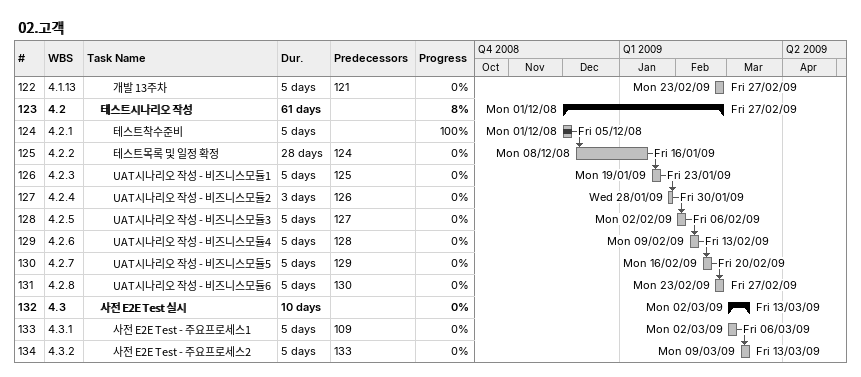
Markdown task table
02.고객

| ID | WBS | Task | Duration | Start | Finish | Predecessors | % complete |
|---|---|---|---|---|---|---|---|
| 122 | 4.1.13 | 개발 13주차 | 5d | 2009-02-23 | 2009-02-27 | 121 | 0 |
| 123 | 4.2 | **테스트시나리오 작성** | 61d | 2008-12-01 | 2009-02-27 |  | 8 |
| 124 | 4.2.1 | 테스트착수준비 | 5d | 2008-12-01 | 2008-12-05 |  | 100 |
| 125 | 4.2.2 | 테스트목록 및 일정 확정 | 28d | 2008-12-08 | 2009-01-16 | 124 | 0 |
| 126 | 4.2.3 | UAT시나리오 작성 - 비즈니스모듈1 | 5d | 2009-01-19 | 2009-01-23 | 125 | 0 |
| 127 | 4.2.4 | UAT시나리오 작성 - 비즈니스모듈2 | 3d | 2009-01-28 | 2009-01-30 | 126 | 0 |
| 128 | 4.2.5 | UAT시나리오 작성 - 비즈니스모듈3 | 5d | 2009-02-02 | 2009-02-06 | 127 | 0 |
| 129 | 4.2.6 | UAT시나리오 작성 - 비즈니스모듈4 | 5d | 2009-02-09 | 2009-02-13 | 128 | 0 |
| 130 | 4.2.7 | UAT시나리오 작성 - 비즈니스모듈5 | 5d | 2009-02-16 | 2009-02-20 | 129 | 0 |
| 131 | 4.2.8 | UAT시나리오 작성 - 비즈니스모듈6 | 5d | 2009-02-23 | 2009-02-27 | 130 | 0 |
| 132 | 4.3 | **사전 E2E Test 실시** | 10d | 2009-03-02 | 2009-03-13 |  | 0 |
| 133 | 4.3.1 | 사전 E2E Test - 주요프로세스1 | 5d | 2009-03-02 | 2009-03-06 | 109 | 0 |
| 134 | 4.3.2 | 사전 E2E Test - 주요프로세스2 | 5d | 2009-03-09 | 2009-03-13 | 133 | 0 |
